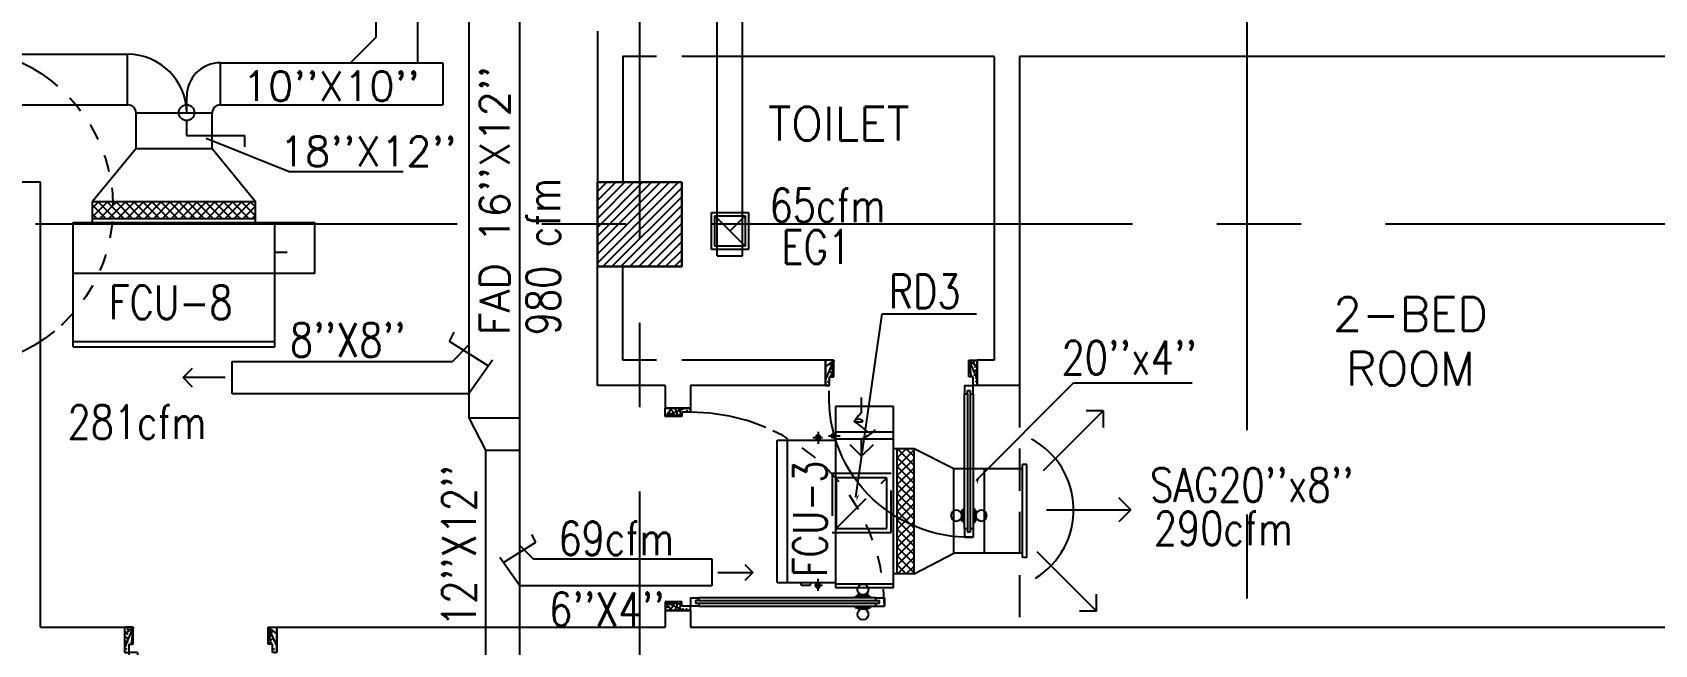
# Model space of a CAD drawing. Extents: x 417866029 to 417866302, y 43498045 to 43498122.
# Drawn here: x 417866084.64 to 417866094.26, y 43498086.1 to 43498089.73 of the extents above; entities that cross this region are included whole.
import ezdxf
from ezdxf.enums import TextEntityAlignment as Align

# ---------------------------------------------------------------- set-up
doc = ezdxf.new("R2010")
doc.units = 0
doc.header["$MEASUREMENT"] = 0
doc.linetypes.add('CENTERX2', pattern=[4, 2.5, -0.5, 0.5, -0.5])
doc.linetypes.add('HIDDEN', pattern=[0.375, 0.25, -0.125])
doc.layers.get('0').update_dxf_attribs({"linetype": 'CONTINUOUS'})
for name, color, linetype in [('AXES', 11, 'CENTERX2'), ('COL', 7, 'CONTINUOUS'), ('DOOR', 9, 'CONTINUOUS'), ('DUCT', 6, 'CONTINUOUS'), ('EXDUCT', 10, 'CONTINUOUS'), ('FCU', 6, 'CONTINUOUS'), ('HAT', 11, 'CONTINUOUS'), ('M-EGU.', 2, 'CONTINUOUS'), ('M-TEXT', 2, 'CONTINUOUS'), ('PSUPPLY', 3, 'HIDDEN'), ('RM-NAME', 9, 'CONTINUOUS'), ('SCD', 2, 'CONTINUOUS'), ('WALL', 9, 'CONTINUOUS')]:
    doc.layers.add(name, color=color, linetype=linetype)
doc.styles.add('ROMANS', font='ROMANS.shx', dxfattribs={"width": 0.6})

# ---------------------------------------------------------------- blocks, each defined once
blk = doc.blocks.new('DOOR100')
at = {"layer": 'DOOR', "color": 7, "linetype": 'ByBlock'}
for p, q in [((-75, 1250), (-75, 1300)), ((-75, 1300), (-25, 1300)), ((-25, 1300), (-75, 1300)), ((-58, 1250), (-75, 1250)), ((-58, 1250), (-58, 1270)), ((-42, 1270), (-58, 1270)), ((-42, 1250), (-42, 1270)), ((-25, 1250), (-42, 1250)), ((-25, 1250), (-25, 1300)), ((-91.2, 1205), (-91.2, 1140.2)), ((-82.2, 1205), (-91.2, 1205)), ((-82.2, 1127.6), (-82.2, 1217.6)), ((-75, 1217.6), (-82.2, 1217.6)), ((-82.2, 1205), (-82.2, 1140.2)), ((-25, 1217.6), (-17.8, 1217.6)), ((-17.8, 1127.6), (-17.8, 1217.6)), ((-17.8, 1205), (-17.8, 1140.2)), ((-17.8, 1205), (-8.8, 1205)), ((-8.8, 1205), (-8.8, 1140.2)), ((-82.2, 1140.2), (-91.2, 1140.2)), ((-75, 1127.6), (-82.2, 1127.6)), ((-25, 1127.6), (-17.8, 1127.6)), ((-17.8, 1140.2), (-8.8, 1140.2)), ((-75, 200), (-58, 200)), ((-75, 150), (-75, 200)), ((-58, 200), (-58, 180)), ((-42, 200), (-25, 200)), ((-42, 180), (-42, 200)), ((-25, 200), (-25, 150)), ((-1200, 0), (-1200, 150)), ((-1200, 150), (-1175, 150)), ((-1200, 150), (-1200, 0)), ((-1150, 0), (-1200, 113.7)), ((-1175, 150), (-1175, 100)), ((-1175, 100), (-1150, 100)), ((-1150, 0), (-1163.4, 100)), ((-1150, 100), (-1150, 0)), ((-75, 150), (-25, 150)), ((-58, 180), (-42, 180)), ((-50, 0), (0, 113.7)), ((-50, 100), (-50, 0)), ((-50, 0), (-36.6, 100)), ((-25, 100), (-50, 100)), ((0, 150), (-25, 150)), ((-25, 150), (-25, 100)), ((0, 0), (0, 150)), ((0, 150), (0, 0)), ((-1150, 0), (-1200, 40.1)), ((-1150, 0), (-1200, 0)), ((-50, 0), (0, 40.1)), ((-50, 0), (0, 0))]:
    blk.add_line(p, q, dxfattribs=at)
at = {"layer": 'DOOR', "linetype": 'ByBlock'}
for p, q in [((-75, 1250), (-75, 200)), ((-58, 200), (-58, 1250)), ((-42, 200), (-42, 1250)), ((-25, 200), (-25, 1250))]:
    blk.add_line(p, q, dxfattribs=at)
at = {"layer": 'DOOR', "color": 7, "linetype": 'ByBlock'}
for centre in [(-123.5, 1172.6), (23.5, 1172.6)]:
    blk.add_circle(centre, 32.4, dxfattribs=at)
at = {"layer": 'DOOR', "linetype": 'HIDDEN', "ltscale": 0.5}
blk.add_arc((-25, 150), 1150, 90, 180, dxfattribs=at)
at = {"layer": 'DOOR', "color": 7, "linetype": 'ByBlock'}
for centre, radius, start, end in [((-1150, 0), 154.4, 103.71423, 108.89471), ((-1150, 0), 134.4, 100.71998, 111.84015), ((-50, 0), 134.4, 68.15985, 79.28002), ((-50, 0), 114.4, 64.08384, 77.37743), ((-50, 0), 154.4, 71.10529, 76.28577), ((-1150, 0), 94.4, 90, 121.98181), ((-1150, 0), 74.4, 90, 132.22357), ((-1150, 0), 54.4, 90, 156.79262), ((-1150, 0), 34.4, 90, 180), ((-1150, 0), 14.4, 90, 180), ((-50, 0), 94.4, 58.01819, 90), ((-50, 0), 74.4, 47.77643, 90), ((-50, 0), 54.4, 23.20738, 90), ((-50, 0), 34.4, 0, 90), ((-50, 0), 14.4, 0, 90)]:
    blk.add_arc(centre, radius, start, end, dxfattribs=at)
blk = doc.blocks.new('DOOR90')
at = {"layer": 'DOOR', "color": 7, "linetype": 'ByBlock'}
for p, q in [((-150, 0), (0, 0)), ((-150, 0), (-150, -25)), ((0, -50), (-113.7, 0)), ((0, -50), (-40.1, 0)), ((0, -50), (0, 0)), ((-1000, -25), (-1050, -25)), ((-1050, -75), (-1050, -25)), ((-1050, -25), (-1050, -75)), ((-1000, -75), (-1050, -75)), ((-1000, -42), (-1020, -42)), ((-1020, -42), (-1020, -58)), ((-1000, -58), (-1020, -58)), ((-1000, -25), (-1000, -42)), ((-1000, -58), (-1000, -75)), ((-877.6, -17.8), (-967.6, -17.8)), ((-967.6, -25), (-967.6, -17.8)), ((-967.6, -75), (-967.6, -82.2)), ((-877.6, -82.2), (-967.6, -82.2)), ((-955, -8.8), (-890.2, -8.8)), ((-955, -17.8), (-955, -8.8)), ((-955, -17.8), (-890.2, -17.8)), ((-955, -82.2), (-890.2, -82.2)), ((-955, -82.2), (-955, -91.2)), ((-955, -91.2), (-890.2, -91.2)), ((-890.2, -17.8), (-890.2, -8.8)), ((-890.2, -82.2), (-890.2, -91.2)), ((-877.6, -25), (-877.6, -17.8)), ((-877.6, -75), (-877.6, -82.2)), ((-200, -25), (-150, -25)), ((-200, -42), (-200, -25)), ((-180, -42), (-200, -42)), ((-200, -58), (-180, -58)), ((-200, -75), (-200, -58)), ((-150, -75), (-200, -75)), ((-180, -58), (-180, -42)), ((-150, -25), (-100, -25)), ((-150, -75), (-150, -25)), ((-100, -25), (-100, -50)), ((0, -50), (-100, -36.6)), ((-100, -50), (0, -50)), ((0, -850), (-113.7, -900)), ((-100, -875), (-100, -850)), ((0, -850), (-100, -863.4)), ((-100, -850), (0, -850)), ((0, -850), (-40.1, -900)), ((0, -850), (0, -900)), ((-150, -875), (-100, -875)), ((-150, -900), (-150, -875)), ((-150, -900), (0, -900)), ((0, -900), (-150, -900))]:
    blk.add_line(p, q, dxfattribs=at)
at = {"layer": 'DOOR', "linetype": 'ByBlock'}
for p, q in [((-200, -25), (-1000, -25)), ((-200, -42), (-1000, -42)), ((-200, -58), (-1000, -58)), ((-1000, -75), (-200, -75))]:
    blk.add_line(p, q, dxfattribs=at)
at = {"layer": 'DOOR', "color": 7, "linetype": 'ByBlock'}
for centre in [(-922.6, 23.5), (-922.6, -123.5)]:
    blk.add_circle(centre, 32.4, dxfattribs=at)
for centre, radius, start, end in [((0, -50), 154.4, 161.10529, 166.28577), ((0, -50), 94.4, 148.01819, 180), ((0, -50), 134.4, 158.15985, 169.28002), ((0, -50), 114.4, 154.08384, 167.37743), ((0, -50), 74.4, 137.77643, 180), ((0, -50), 54.4, 113.20738, 180), ((0, -50), 34.4, 90, 180), ((0, -50), 14.4, 90, 180), ((0, -850), 94.4, 180, 211.98181), ((0, -850), 74.4, 180, 222.22357), ((0, -850), 54.4, 180, 246.79262), ((0, -850), 34.4, 180, 270), ((0, -850), 14.4, 180, 270), ((0, -850), 154.4, 193.71423, 198.89471), ((0, -850), 134.4, 190.71998, 201.84015)]:
    blk.add_arc(centre, radius, start, end, dxfattribs=at)
at = {"layer": 'DOOR', "linetype": 'HIDDEN', "ltscale": 0.5}
blk.add_arc((-222.2, -50), 828.2, 178.27012, 275.00304, dxfattribs=at)
blk = doc.blocks.new('DOOR-10')
at = {"layer": 'DOOR', "color": 0, "linetype": 'ByBlock'}
for p, q in [((-25.7, 1100), (-75.7, 1100)), ((-75.7, 1100), (-25.7, 1100)), ((-75.7, 1050), (-75.7, 1100)), ((-42.7, 1070), (-58.7, 1070)), ((-58.7, 1050), (-58.7, 1070)), ((-42.7, 1050), (-42.7, 1070)), ((-25.7, 1050), (-25.7, 1100)), ((-82.9, 1005), (-91.9, 1005)), ((-91.9, 1005), (-91.9, 940.2)), ((-75.7, 1017.6), (-82.9, 1017.6)), ((-82.9, 927.6), (-82.9, 1017.6)), ((-82.9, 1005), (-82.9, 940.2)), ((-58.7, 1050), (-75.7, 1050)), ((-25.7, 1050), (-42.7, 1050)), ((-25.7, 1017.6), (-18.5, 1017.6)), ((-18.5, 927.6), (-18.5, 1017.6)), ((-18.5, 1005), (-9.5, 1005)), ((-18.5, 1005), (-18.5, 940.2)), ((-9.5, 1005), (-9.5, 940.2)), ((-82.9, 940.2), (-91.9, 940.2)), ((-75.7, 927.6), (-82.9, 927.6)), ((-25.7, 927.6), (-18.5, 927.6)), ((-18.5, 940.2), (-9.5, 940.2)), ((-75.7, 200), (-58.7, 200)), ((-75.7, 150), (-75.7, 200)), ((-58.7, 200), (-58.7, 180)), ((-42.7, 200), (-25.7, 200)), ((-42.7, 180), (-42.7, 200)), ((-25.7, 200), (-25.7, 150)), ((-1000.7, 0), (-1000.7, 150)), ((-1000.7, 150), (-975.7, 150)), ((-1000.7, 150), (-1000.7, 0)), ((-975.7, 150), (-975.7, 100)), ((-975.7, 100), (-950.7, 100)), ((-950.7, 100), (-950.7, 0)), ((-75.7, 150), (-25.7, 150)), ((-58.7, 180), (-42.7, 180)), ((-50.7, 100), (-50.7, 0)), ((-25.7, 100), (-50.7, 100)), ((-0.7, 150), (-25.7, 150)), ((-25.7, 150), (-25.7, 100)), ((-950.7, 0), (-1000.7, 0)), ((-50.7, 0), (-0.7, 0))]:
    blk.add_line(p, q, dxfattribs=at)
at = {"layer": 'DOOR', "linetype": 'ByBlock'}
for p, q in [((-75.7, 1050), (-75.7, 200)), ((-58.7, 200), (-58.7, 1050)), ((-42.7, 200), (-42.7, 1050)), ((-25.7, 200), (-25.7, 1050))]:
    blk.add_line(p, q, dxfattribs=at)
at = {"layer": 'DOOR', "color": 9, "linetype": 'ByBlock'}
for p, q in [((-950.7, 0), (-1000.7, 113.7)), ((-950.7, 0), (-964.1, 100)), ((-50.7, 0), (-0.7, 113.7)), ((-50.7, 0), (-37.3, 100)), ((-0.7, 0), (-0.7, 150)), ((-950.7, 0), (-1000.7, 40.1)), ((-50.7, 0), (-0.7, 40.1))]:
    blk.add_line(p, q, dxfattribs=at)
at = {"layer": 'DOOR', "color": 0, "linetype": 'ByBlock'}
for centre in [(-124.2, 972.6), (22.8, 972.6)]:
    blk.add_circle(centre, 32.4, dxfattribs=at)
at = {"layer": 'DOOR', "linetype": 'HIDDEN', "ltscale": 0.5}
blk.add_arc((-23.4, 149.1), 952.3, 93.14816, 179.94816, dxfattribs=at)
at = {"layer": 'DOOR', "color": 9, "linetype": 'ByBlock'}
for centre, radius, start, end in [((-950.7, 0), 154.4, 103.71423, 108.89471), ((-950.7, 0), 134.4, 100.71998, 111.84015), ((-50.7, 0), 134.4, 68.15985, 79.28002), ((-50.7, 0), 114.4, 64.08384, 77.37743), ((-50.7, 0), 154.4, 71.10529, 76.28577), ((-950.7, 0), 94.4, 90, 121.98181), ((-950.7, 0), 74.4, 90, 132.22357), ((-950.7, 0), 54.4, 90, 156.79262), ((-950.7, 0), 34.4, 90, 180), ((-950.7, 0), 14.4, 90, 180), ((-50.7, 0), 94.4, 58.01819, 90), ((-50.7, 0), 74.4, 47.77643, 90), ((-50.7, 0), 54.4, 23.20738, 90), ((-50.7, 0), 34.4, 0, 90), ((-50.7, 0), 14.4, 0, 90)]:
    blk.add_arc(centre, radius, start, end, dxfattribs=at)
blk = doc.blocks.new('*X39')
at = {"color": 0}
for p, q in [((-750.2, 2537.8), (-672.3, 2615.8)), ((-750.2, 2590.8), (-725.3, 2615.8)), ((-659.6, 2515.8), (-750.2, 2606.4)), ((-719.2, 2515.8), (-619.2, 2615.8)), ((-606.6, 2515.8), (-706.6, 2615.8)), ((-666.2, 2515.8), (-566.2, 2615.8)), ((-553.6, 2515.8), (-653.6, 2615.8)), ((-613.2, 2515.8), (-513.2, 2615.8)), ((-500.5, 2515.8), (-600.5, 2615.8)), ((-560.1, 2515.8), (-460.1, 2615.8)), ((-447.5, 2515.8), (-547.5, 2615.8)), ((-507.1, 2515.8), (-407.1, 2615.8)), ((-394.5, 2515.8), (-494.5, 2615.8)), ((-454.1, 2515.8), (-354.1, 2615.8)), ((-341.4, 2515.8), (-441.4, 2615.8)), ((-401, 2515.8), (-301, 2615.8)), ((-288.4, 2515.8), (-388.4, 2615.8)), ((-348, 2515.8), (-248, 2615.8)), ((-235.4, 2515.8), (-335.4, 2615.8)), ((-295, 2515.8), (-195, 2615.8)), ((-182.3, 2515.8), (-282.3, 2615.8)), ((-241.9, 2515.8), (-141.9, 2615.8)), ((-129.3, 2515.8), (-229.3, 2615.8)), ((-188.9, 2515.8), (-88.9, 2615.8)), ((-76.3, 2515.8), (-176.3, 2615.8)), ((-135.9, 2515.8), (-35.9, 2615.8)), ((-23.2, 2515.8), (-123.2, 2615.8)), ((-82.8, 2515.8), (17.2, 2615.8)), ((29.8, 2515.8), (-70.2, 2615.8)), ((-29.8, 2515.8), (70.2, 2615.8)), ((82.8, 2515.8), (-17.2, 2615.8)), ((23.2, 2515.8), (123.2, 2615.8)), ((135.9, 2515.8), (35.9, 2615.8)), ((76.3, 2515.8), (176.3, 2615.8)), ((188.9, 2515.8), (88.9, 2615.8)), ((129.3, 2515.8), (214.8, 2601.2)), ((214.8, 2543), (141.9, 2615.8)), ((214.8, 2596), (195, 2615.8)), ((-712.7, 2515.8), (-750.2, 2553.4)), ((182.3, 2515.8), (214.8, 2548.2))]:
    blk.add_line(p, q, dxfattribs=at)
blk = doc.blocks.new('WAP16')
at = {"color": 6}
for p, q in [((-597, 0), (-597, -737)), ((-597, 0), (597, 0)), ((597, 0), (597, -737)), ((-597, -437), (597, -437)), ((-597, -737), (597, -737))]:
    blk.add_line(p, q, dxfattribs=at)
at = {"color": 3}
for p, q in [((-597, -32), (597, -32)), ((597, -437), (835, -437)), ((835, -437), (835, -737)), ((597, -562), (670.3, -562)), ((-482.5, -737), (-482.5, -862)), ((-482.5, -762), (482.5, -762)), ((482.5, -737), (482.5, -862)), ((597, -737), (835, -737)), ((-482.5, -862), (482.5, -862))]:
    blk.add_line(p, q, dxfattribs=at)
at = {"color": 11}
blk.add_blockref('*X39', (267.7, -3377.8), dxfattribs=at)
blk = doc.blocks.new('*X37')
at = {"color": 0}
for p, q in [((16890.5, -2466.6), (16943.5, -2413.6)), ((16890.5, -2519.6), (16990.5, -2419.6)), ((16990.5, -2565.5), (16890.5, -2465.5)), ((16890.5, -2572.6), (16990.5, -2472.6)), ((16990.5, -2512.5), (16891.6, -2413.6)), ((16990.5, -2459.4), (16944.6, -2413.6)), ((16990.5, -2618.5), (16890.5, -2518.5)), ((16890.5, -2625.7), (16990.5, -2525.7)), ((16990.5, -2671.6), (16890.5, -2571.6)), ((16890.5, -2678.7), (16990.5, -2578.7)), ((16990.5, -2724.6), (16890.5, -2624.6)), ((16890.5, -2731.7), (16990.5, -2631.7)), ((16990.5, -2777.6), (16890.5, -2677.6)), ((16890.5, -2784.8), (16990.5, -2684.8)), ((16990.5, -2830.7), (16890.5, -2730.7)), ((16890.5, -2837.8), (16990.5, -2737.8)), ((16990.5, -2883.7), (16890.5, -2783.7)), ((16890.5, -2890.8), (16990.5, -2790.8)), ((16990.5, -2936.7), (16890.5, -2836.7)), ((16890.5, -2943.9), (16990.5, -2843.9)), ((16990.5, -2989.8), (16890.5, -2889.8)), ((16890.5, -2996.9), (16990.5, -2896.9)), ((16990.5, -3042.8), (16890.5, -2942.8)), ((16890.5, -3049.9), (16990.5, -2949.9)), ((16990.5, -3095.8), (16890.5, -2995.8)), ((16890.5, -3103), (16990.5, -3003)), ((16990.5, -3148.9), (16890.5, -3048.9)), ((16891.5, -3154.9), (16990.5, -3056)), ((16943.5, -3154.9), (16890.5, -3101.9)), ((16944.6, -3154.9), (16990.5, -3109))]:
    blk.add_line(p, q, dxfattribs=at)
blk = doc.blocks.new('WHE06')
at = {"color": 3}
for p, q in [((689, 621.5), (346.1, 621.5)), ((346.1, 621.5), (346.1, 469.1)), ((689, 469.1), (689, 621.5)), ((60.3, -422.2), (60.3, 422.2)), ((212.3, 437.2), (269.1, 437.2)), ((232.1, 452.2), (232.1, 422.2)), ((232.1, 452.2), (252.1, 452.2)), ((242.1, 472.2), (242.1, 399.5)), ((252.1, 452.2), (252.1, 422.2)), ((305, 447.6), (373.3, 447.6)), ((321.1, 457.6), (321.1, 437.6)), ((321.1, 457.6), (346.1, 457.6)), ((321.1, 437.6), (346.1, 437.6)), ((346.1, 430.4), (689, 430.4)), ((811.2, 370.7), (689, 370.7)), ((711.2, -370.7), (711.2, 370.7)), ((811.2, -370.7), (811.2, 370.7)), ((811.2, -370.7), (689, -370.7)), ((141.6, -437.2), (141.6, -422.2)), ((141.6, -437.2), (196.6, -437.2)), ((196.6, -437.2), (196.6, -422.2)), ((221.4, -437.2), (269.1, -437.2)), ((232.1, -452.2), (232.1, -422.2)), ((232.1, -452.2), (252.1, -452.2)), ((242.1, -472.2), (242.1, -399.5)), ((252.1, -452.2), (252.1, -422.2)), ((346.1, -430.4), (689, -430.4))]:
    blk.add_line(p, q, dxfattribs=at)
at = {"color": 6}
for p, q in [((0, -422.2), (0, 422.2)), ((0, 422.2), (346.1, 422.2)), ((346.1, 469.1), (346.1, -450.8)), ((689, 469.1), (346.1, 469.1)), ((689, -450.8), (689, 469.1)), ((0, -422.2), (346.1, -422.2)), ((346.1, -450.8), (689, -450.8))]:
    blk.add_line(p, q, dxfattribs=at)
at = {"color": 11}
blk.add_blockref('*X37', (-16179.3, 2784.3), dxfattribs=at)
blk = doc.blocks.new('RM1')
at = {"layer": 'RM-NAME', "style": 'ROMANS'}
for tag, p in [('ROOMNAME1', (0, 323.8)), ('ROOMNAME2', (0, 0))]:
    blk.add_attdef(tag, text='', height=200, dxfattribs=at).set_placement(p, align=Align.MIDDLE)
blk = doc.blocks.new('*X94')
at = {"color": 0}
for p, q in [((245928.6, 155507.3), (246411, 155989.7)), ((245928.6, 155560.3), (246358, 155989.7)), ((245928.6, 155613.3), (246304.9, 155989.7)), ((245928.6, 155666.4), (246251.9, 155989.7)), ((245928.6, 155719.4), (246198.9, 155989.7)), ((245928.6, 155772.4), (246145.8, 155989.7)), ((245928.6, 155825.5), (246092.8, 155989.7)), ((245928.6, 155878.5), (246039.8, 155989.7)), ((245928.6, 155931.5), (245986.7, 155989.7)), ((245964, 155489.7), (246428.6, 155954.2)), ((246017.1, 155489.7), (246428.6, 155901.2)), ((246070.1, 155489.7), (246428.6, 155848.2)), ((246123.1, 155489.7), (246428.6, 155795.1)), ((246176.2, 155489.7), (246428.6, 155742.1)), ((246229.2, 155489.7), (246428.6, 155689.1)), ((246282.2, 155489.7), (246428.6, 155636)), ((246335.3, 155489.7), (246428.6, 155583)), ((246388.3, 155489.7), (246428.6, 155530))]:
    blk.add_line(p, q, dxfattribs=at)
blk = doc.blocks.new('COL50')
at = {"layer": 'COL'}
blk.add_lwpolyline([(-250, 250), (-250, -250), (250, -250), (250, 250)], close=True, dxfattribs=at)

msp = doc.modelspace()

# ---------------------------------------------------------------- linework, layer by layer
at = {"layer": 'AXES'}
for p, q in [((417866088.2435, 43498044.5064), (417866088.2435, 43498121.7771)), ((417866091.8435, 43498051.3707), (417866091.8435, 43498110.1407)), ((417866103.1626, 43498088.5907), (417866037.2035, 43498088.5907)), ((417866103.1626, 43498088.5907), (417866053.1535, 43498088.5907))]:
    msp.add_line(p, q, dxfattribs=at)
at = {"layer": 'DUCT', "linetype": 'ByBlock'}
for p, q in [((417866087.5304, 43498090.7154), (417866087.5304, 43498082.192)), ((417866087.2304, 43498090.6654), (417866087.2304, 43498087.4436)), ((417866078.9566, 43498089.5991), (417866085.209, 43498089.5991)), ((417866085.209, 43498089.2991), (417866085.209, 43498089.5991)), ((417866085.759, 43498089.5491), (417866087.077, 43498089.5491)), ((417866085.759, 43498089.2991), (417866085.759, 43498089.5491)), ((417866087.077, 43498089.5491), (417866087.077, 43498089.2991)), ((417866078.9566, 43498089.2991), (417866085.209, 43498089.2991)), ((417866085.559, 43498089.2491), (417866085.559, 43498089.3491)), ((417866085.759, 43498089.2991), (417866087.077, 43498089.2991)), ((417866085.259, 43498089.0403), (417866085.259, 43498089.2491)), ((417866085.709, 43498089.2491), (417866085.259, 43498089.2491)), ((417866085.709, 43498089.0403), (417866085.709, 43498089.2491)), ((417866085.259, 43498089.0403), (417866085.0015, 43498088.726)), ((417866085.259, 43498089.0403), (417866085.709, 43498089.0403)), ((417866085.709, 43498089.0403), (417866085.9665, 43498088.726)), ((417866087.2304, 43498087.4436), (417866087.5304, 43498087.4436)), ((417866087.2304, 43498087.4436), (417866087.3304, 43498087.2517)), ((417866087.3304, 43498087.2517), (417866087.3304, 43498085.4309)), ((417866087.3304, 43498087.2517), (417866087.5304, 43498087.2517)), ((417866087.4355, 43498086.5849), (417866087.6269, 43498086.705)), ((417866087.5324, 43498086.6864), (417866087.6124, 43498086.6064)), ((417866087.6269, 43498086.705), (417866087.6039, 43498086.7502)), ((417866087.6269, 43498086.705), (417866087.6269, 43498086.705)), ((417866087.5324, 43498086.4464), (417866087.4148, 43498086.6143)), ((417866087.6124, 43498086.6064), (417866088.6717, 43498086.6064)), ((417866088.6717, 43498086.6064), (417866088.6717, 43498086.4464)), ((417866088.6717, 43498086.4464), (417866087.5324, 43498086.4464))]:
    msp.add_line(p, q, dxfattribs=at)
at = {"layer": 'DUCT'}
for p, q in [((417866086.6788, 43498089.849), (417866086.6788, 43498089.699)), ((417866086.9288, 43498089.549), (417866086.9288, 43498089.849)), ((417866086.5288, 43498089.549), (417866086.6788, 43498089.699)), ((417866087.1158, 43498087.8959), (417866087.1434, 43498087.9501)), ((417866087.3455, 43498087.7517), (417866087.1158, 43498087.8959)), ((417866087.1158, 43498087.8959), (417866087.1158, 43498087.8959)), ((417866087.2292, 43498087.8735), (417866087.1332, 43498087.7775)), ((417866085.8276, 43498087.7775), (417866087.1332, 43498087.7775)), ((417866085.8276, 43498087.5855), (417866085.8276, 43498087.7775)), ((417866087.2292, 43498087.5855), (417866087.3703, 43498087.787)), ((417866087.2292, 43498087.5855), (417866085.8276, 43498087.5855))]:
    msp.add_line(p, q, dxfattribs=at)
at = {"layer": 'DUCT', "color": 2, "linetype": 'ByBlock'}
for p, q in [((417866085.5585, 43498089.2063), (417866085.5585, 43498089.1181)), ((417866085.5585, 43498089.1181), (417866085.902, 43498089.1181)), ((417866085.902, 43498089.1181), (417866085.902, 43498089.0494))]:
    msp.add_line(p, q, dxfattribs=at)
at = {"layer": 'DUCT', "color": 4, "linetype": 'ByBlock'}
for p, q in [((417866085.6743, 43498089.1023), (417866086.1656, 43498088.9047)), ((417866086.1656, 43498088.9047), (417866086.842, 43498088.9047))]:
    msp.add_line(p, q, dxfattribs=at)
at = {"layer": 'DUCT', "color": 2, "linetype": 'HIDDEN'}
msp.add_line((417866090.4935, 43498087.6357), (417866090.4935, 43498086.2007), dxfattribs=at)
at = {"layer": 'DUCT', "linetype": 'Continuous'}
for p, q in [((417866090.1048, 43498087.1404), (417866089.8691, 43498087.2591)), ((417866090.2873, 43498087.1404), (417866090.1048, 43498087.1404)), ((417866090.1048, 43498086.6404), (417866090.1048, 43498087.1404)), ((417866089.8691, 43498086.5177), (417866090.1048, 43498086.6404)), ((417866090.2873, 43498086.6404), (417866090.1048, 43498086.6404))]:
    msp.add_line(p, q, dxfattribs=at)
at = {"layer": 'DUCT', "color": 2, "linetype": 'ByBlock'}
msp.add_circle((417866085.5585, 43498089.2529), 0.0466, dxfattribs=at)
at = {"layer": 'DUCT', "linetype": 'ByBlock'}
for centre, radius, start, end in [((417866085.209, 43498089.2491), 0.35, 0, 90), ((417866085.759, 43498089.3491), 0.2, 90, 180), ((417866085.209, 43498089.2491), 0.05, 0, 90), ((417866085.759, 43498089.2491), 0.05, 90, 180)]:
    msp.add_arc(centre, radius, start, end, dxfattribs=at)
at = {"layer": 'EXDUCT', "linetype": 'ByBlock'}
for p, q in [((417866088.7029, 43498088.4028), (417866088.7029, 43498091.3221)), ((417866088.8529, 43498088.4028), (417866088.8529, 43498091.3221)), ((417866088.7029, 43498088.4028), (417866088.8529, 43498088.4028))]:
    msp.add_line(p, q, dxfattribs=at)
at = {"layer": 'M-EGU.'}
for p, q in [((417866085.537, 43498087.6815), (417866085.5935, 43498087.738)), ((417866085.5935, 43498087.6249), (417866085.537, 43498087.6815)), ((417866085.7859, 43498087.6815), (417866085.537, 43498087.6815)), ((417866089.5585, 43498087.4752), (417866089.5585, 43498087.5639)), ((417866090.636, 43498087.1313), (417866090.9896, 43498087.4849)), ((417866090.9896, 43498087.4849), (417866090.8896, 43498087.4849)), ((417866090.9896, 43498087.4849), (417866090.9896, 43498087.3849)), ((417866089.4878, 43498087.2856), (417866089.5585, 43498087.2149)), ((417866089.5585, 43498087.2149), (417866089.5585, 43498087.316)), ((417866089.5585, 43498087.2149), (417866089.6293, 43498087.2856)), ((417866090.5373, 43498087.1654), (417866090.5123, 43498087.1654)), ((417866090.5123, 43498086.6154), (417866090.5123, 43498087.1654)), ((417866090.5373, 43498086.6154), (417866090.5373, 43498087.1654)), ((417866089.7082, 43498087.0875), (417866089.4082, 43498087.0875)), ((417866089.4082, 43498087.0875), (417866089.4082, 43498086.7875)), ((417866089.7082, 43498086.7875), (417866089.7082, 43498087.0875)), ((417866090.2873, 43498086.6404), (417866090.2873, 43498087.1404)), ((417866090.5123, 43498087.1404), (417866090.2873, 43498087.1404)), ((417866091.1533, 43498086.8979), (417866091.0826, 43498086.9686)), ((417866090.6533, 43498086.8979), (417866091.1533, 43498086.8979)), ((417866091.1533, 43498086.8979), (417866091.0826, 43498086.8272)), ((417866089.4082, 43498086.7875), (417866089.7082, 43498086.7875)), ((417866090.5123, 43498086.6404), (417866090.2873, 43498086.6404)), ((417866090.5373, 43498086.6154), (417866090.5123, 43498086.6154)), ((417866090.5964, 43498086.651), (417866090.9499, 43498086.2974)), ((417866088.7064, 43498086.5264), (417866088.9138, 43498086.5264)), ((417866088.8667, 43498086.5736), (417866088.9138, 43498086.5264)), ((417866088.9138, 43498086.5264), (417866088.8667, 43498086.4793)), ((417866090.9499, 43498086.2974), (417866090.9499, 43498086.3974)), ((417866090.9499, 43498086.2974), (417866090.8499, 43498086.2974))]:
    msp.add_line(p, q, dxfattribs=at)
at = {"layer": 'M-EGU.', "linetype": 'HIDDEN'}
for p, q in [((417866089.7332, 43498087.1125), (417866089.3832, 43498087.1125)), ((417866089.3832, 43498087.1125), (417866089.3832, 43498086.7625)), ((417866089.4082, 43498086.7875), (417866089.7082, 43498087.0875)), ((417866089.7332, 43498086.7625), (417866089.7332, 43498087.1125)), ((417866089.3832, 43498086.7625), (417866089.7332, 43498086.7625))]:
    msp.add_line(p, q, dxfattribs=at)
at = {"layer": 'M-EGU.'}
msp.add_lwpolyline([(417866089.5585, 43498087.4752, -0.1324), (417866089.5264, 43498087.4529, -0.15664), (417866089.5137, 43498087.4221, -0.736612), (417866089.5766, 43498087.3969, 0.774232), (417866089.6374, 43498087.3691, 0.203349), (417866089.61, 43498087.3269, 0.193808), (417866089.5585, 43498087.316)], format="xyb", dxfattribs=at)
msp.add_arc((417866090.3377, 43498086.8979), 0.4769, 301.86507, 61.47029, dxfattribs=at)
at = {"layer": 'PSUPPLY', "color": 4, "linetype": 'Continuous'}
for p, q in [((417866089.524, 43498086.972), (417866089.6809, 43498088.0598)), ((417866089.6809, 43498088.0598), (417866090.2391, 43498088.0598)), ((417866090.2371, 43498087.0714), (417866090.8149, 43498087.6497)), ((417866090.8149, 43498087.6497), (417866091.5178, 43498087.6497))]:
    msp.add_line(p, q, dxfattribs=at)
at = {"layer": 'PSUPPLY', "linetype": 'Continuous', "const_width": 0.025}
for points in [[(417866090.2423, 43498087.0608, 1), (417866090.2423, 43498087.0858, 1)], [(417866089.5282, 43498086.9595, 1), (417866089.5282, 43498086.9845, 1)]]:
    msp.add_lwpolyline(points, format="xyb", close=True, dxfattribs=at)
at = {"layer": 'SCD', "linetype": 'HIDDEN'}
for p, q in [((417866088.6679, 43498088.661), (417866088.8879, 43498088.661)), ((417866088.6679, 43498088.441), (417866088.6679, 43498088.661)), ((417866088.6879, 43498088.641), (417866088.8679, 43498088.461)), ((417866088.8879, 43498088.661), (417866088.8879, 43498088.441)), ((417866088.8879, 43498088.441), (417866088.6679, 43498088.441))]:
    msp.add_line(p, q, dxfattribs=at)
at = {"layer": 'SCD'}
for p, q in [((417866088.6879, 43498088.641), (417866088.8679, 43498088.641)), ((417866088.6879, 43498088.461), (417866088.6879, 43498088.641)), ((417866088.8679, 43498088.641), (417866088.8679, 43498088.461)), ((417866088.8679, 43498088.461), (417866088.6879, 43498088.461))]:
    msp.add_line(p, q, dxfattribs=at)
at = {"layer": 'SCD', "linetype": 'ByBlock'}
msp.add_line((417866088.7779, 43498088.551), (417866088.8679, 43498088.641), dxfattribs=at)
at = {"layer": 'WALL', "linetype": 'ByBlock'}
for p, q in [((417866087.9935, 43498089.7357), (417866087.9935, 43498088.8407)), ((417866088.1435, 43498089.5857), (417866088.1435, 43498088.8407)), ((417866090.3435, 43498089.5857), (417866090.3435, 43498087.7857)), ((417866090.4935, 43498089.5857), (417866090.4935, 43498087.6357)), ((417866089.3435, 43498087.7857), (417866089.3435, 43498087.6357)), ((417866090.2435, 43498087.7857), (417866090.2435, 43498087.6357)), ((417866088.3935, 43498087.6357), (417866088.3935, 43498087.5012)), ((417866088.5435, 43498087.6357), (417866088.5435, 43498087.5012)), ((417866088.3935, 43498087.5012), (417866088.5435, 43498087.5012)), ((417866088.3935, 43498086.3012), (417866088.3935, 43498086.2007)), ((417866088.3935, 43498086.3012), (417866088.5435, 43498086.3012)), ((417866088.5435, 43498086.3012), (417866088.5435, 43498086.2007))]:
    msp.add_line(p, q, dxfattribs=at)
at = {"layer": 'WALL'}
for p, q in [((417866088.3435, 43498089.5857), (417866088.1435, 43498089.5857)), ((417866090.3435, 43498089.5857), (417866088.4935, 43498089.5857)), ((417866095.1935, 43498089.5857), (417866090.4935, 43498089.5857)), ((417866084.6925, 43498088.8407), (417866084.1925, 43498088.8407)), ((417866084.6925, 43498086.2007), (417866084.6925, 43498088.8407)), ((417866087.9935, 43498087.6357), (417866087.9935, 43498088.3407)), ((417866088.1435, 43498087.7857), (417866088.1435, 43498088.3407)), ((417866088.3435, 43498087.7857), (417866088.1435, 43498087.7857)), ((417866089.3435, 43498087.7857), (417866088.4935, 43498087.7857)), ((417866090.3435, 43498087.7857), (417866090.2435, 43498087.7857)), ((417866088.3935, 43498087.6357), (417866087.9935, 43498087.6357)), ((417866089.3435, 43498087.6357), (417866088.5435, 43498087.6357)), ((417866090.4935, 43498087.6357), (417866090.2435, 43498087.6357)), ((417866084.6925, 43498086.2007), (417866085.1925, 43498086.2007)), ((417866085.1925, 43498086.0507), (417866085.1925, 43498086.2007)), ((417866086.0925, 43498086.0507), (417866086.0925, 43498086.2007)), ((417866086.0925, 43498086.2007), (417866088.3935, 43498086.2007)), ((417866088.5435, 43498086.2007), (417866095.1935, 43498086.2007))]:
    msp.add_line(p, q, dxfattribs=at)
at = {"layer": 'WALL', "linetype": 'ByBlock', "ltscale": 0.3}
msp.add_lwpolyline([(417866088.4935, 43498088.8407), (417866087.9935, 43498088.8407), (417866087.9935, 43498088.3407), (417866088.4935, 43498088.3407)], close=True, dxfattribs=at)

# ---------------------------------------------------------------- block references
at = {"layer": 'COL', "xscale": -0.0009999871253967285, "yscale": 0.001000002026557922, "zscale": 0.001}
msp.add_blockref('COL50', (417866088.2435, 43498088.5907), dxfattribs=at)
at = {"layer": 'DOOR', "color": 0, "linetype": 'ByBlock', "ltscale": 0.3, "xscale": -0.0009999871253967285, "yscale": 0.001000002026557922, "zscale": 0.001, "rotation": 180}
msp.add_blockref('DOOR-10', (417866084.1932, 43498088.8407), dxfattribs=at)
at = {"layer": 'DOOR', "color": 0, "linetype": 'ByBlock', "yscale": 0.001000002026557922, "zscale": 0.001}
for name, p, xscale, rotation in [('DOOR90', (417866090.2435, 43498087.7857), -0.001000002026557922, 270), ('DOOR100', (417866088.3935, 43498086.3012), 0.001000002026557922, 270), ('DOOR90', (417866085.1925, 43498086.2007), 0.001000002026557922, 90)]:
    msp.add_blockref(name, p, dxfattribs=dict(at, xscale=xscale, rotation=rotation))
at = {"layer": 'FCU', "linetype": 'ByBlock', "xscale": -0.0009999871253967285, "yscale": 0.001000002026557922, "zscale": 0.001, "rotation": 180}
msp.add_blockref('WAP16', (417866085.484, 43498087.864), dxfattribs=at)
at = {"layer": 'FCU', "linetype": 'ByBlock', "xscale": 0.0009999871253967285, "yscale": 0.001000002026557922, "zscale": 0.001}
msp.add_blockref('WHE06', (417866089.0579, 43498086.8884), dxfattribs=at)
at = {"layer": 'HAT', "xscale": 0.0009999871253967285, "yscale": 0.001000002026557922, "zscale": 0.001}
msp.add_blockref('*X94', (417865842.0649, 43497932.851), dxfattribs=at)
at = {"layer": 'RM-NAME'}
ref = msp.add_blockref('RM1', (417866089.4237, 43498089.1873), dxfattribs=dict(at, xscale=-0.0009999871253967285, yscale=0.001000002026557922, zscale=0.001))
ref.add_attrib('ROOMNAME2', 'TOILET', dxfattribs={"height": 0.2, "style": 'ROMANS'}).set_placement((417866089.4237, 43498089.1873), align=Align.MIDDLE)
ref = msp.add_blockref('RM1', (417866092.8108, 43498087.7342), dxfattribs=dict(at, xscale=0.0009999871253967285, yscale=0.001000002026557922, zscale=0.001))
ref.add_attrib('ROOMNAME2', 'ROOM', dxfattribs={"height": 0.2, "style": 'ROMANS'}).set_placement((417866092.8108, 43498087.7342), align=Align.MIDDLE)
ref.add_attrib('ROOMNAME1', '2-BED', dxfattribs={"height": 0.2, "style": 'ROMANS'}).set_placement((417866092.8108, 43498088.058), align=Align.MIDDLE)

# ---------------------------------------------------------------- texts
at = {"layer": 'M-TEXT', "style": 'ROMANS'}
for s, p in [("10''X10''", (417866085.8906, 43498089.3224)), ("18''X12''", (417866086.1098, 43498088.9355))]:
    msp.add_text(s, height=0.175, dxfattribs=at).set_placement(p)
msp.add_text("FAD 16''X12''", height=0.175, rotation=90, dxfattribs=at).set_placement((417866087.4718, 43498087.9331))
for s, width, p in [('980 cfm', 0.8, (417866087.7717, 43498087.9331)), ('FCU-3', 0.75, (417866089.3529, 43498086.4999)), ("12''X12''", 0.8, (417866087.2727, 43498086.2039))]:
    msp.add_text(s, height=0.2, rotation=90, dxfattribs=dict(at, width=width)).set_placement(p)
at = {"layer": 'M-TEXT', "style": 'ROMANS', "width": 0.8}
for s, p in [('65cfm', (417866089.0131, 43498088.6034)), ('EG1', (417866089.0844, 43498088.356)), ('FCU-8', (417866085.097, 43498088.0281)), ('RD3', (417866089.7194, 43498088.0926)), ("8''X8''", (417866086.1708, 43498087.8053)), ("20''x4''", (417866090.7437, 43498087.6996)), ('281cfm', (417866084.8528, 43498087.3177)), ("SAG20''x8''", (417866091.2679, 43498086.9452)), ('290cfm', (417866091.2908, 43498086.6879)), ('69cfm', (417866087.7624, 43498086.6283)), ("6''X4''", (417866087.7064, 43498086.2079))]:
    msp.add_text(s, height=0.2, dxfattribs=at).set_placement(p)

doc.saveas('drawing.dxf')
